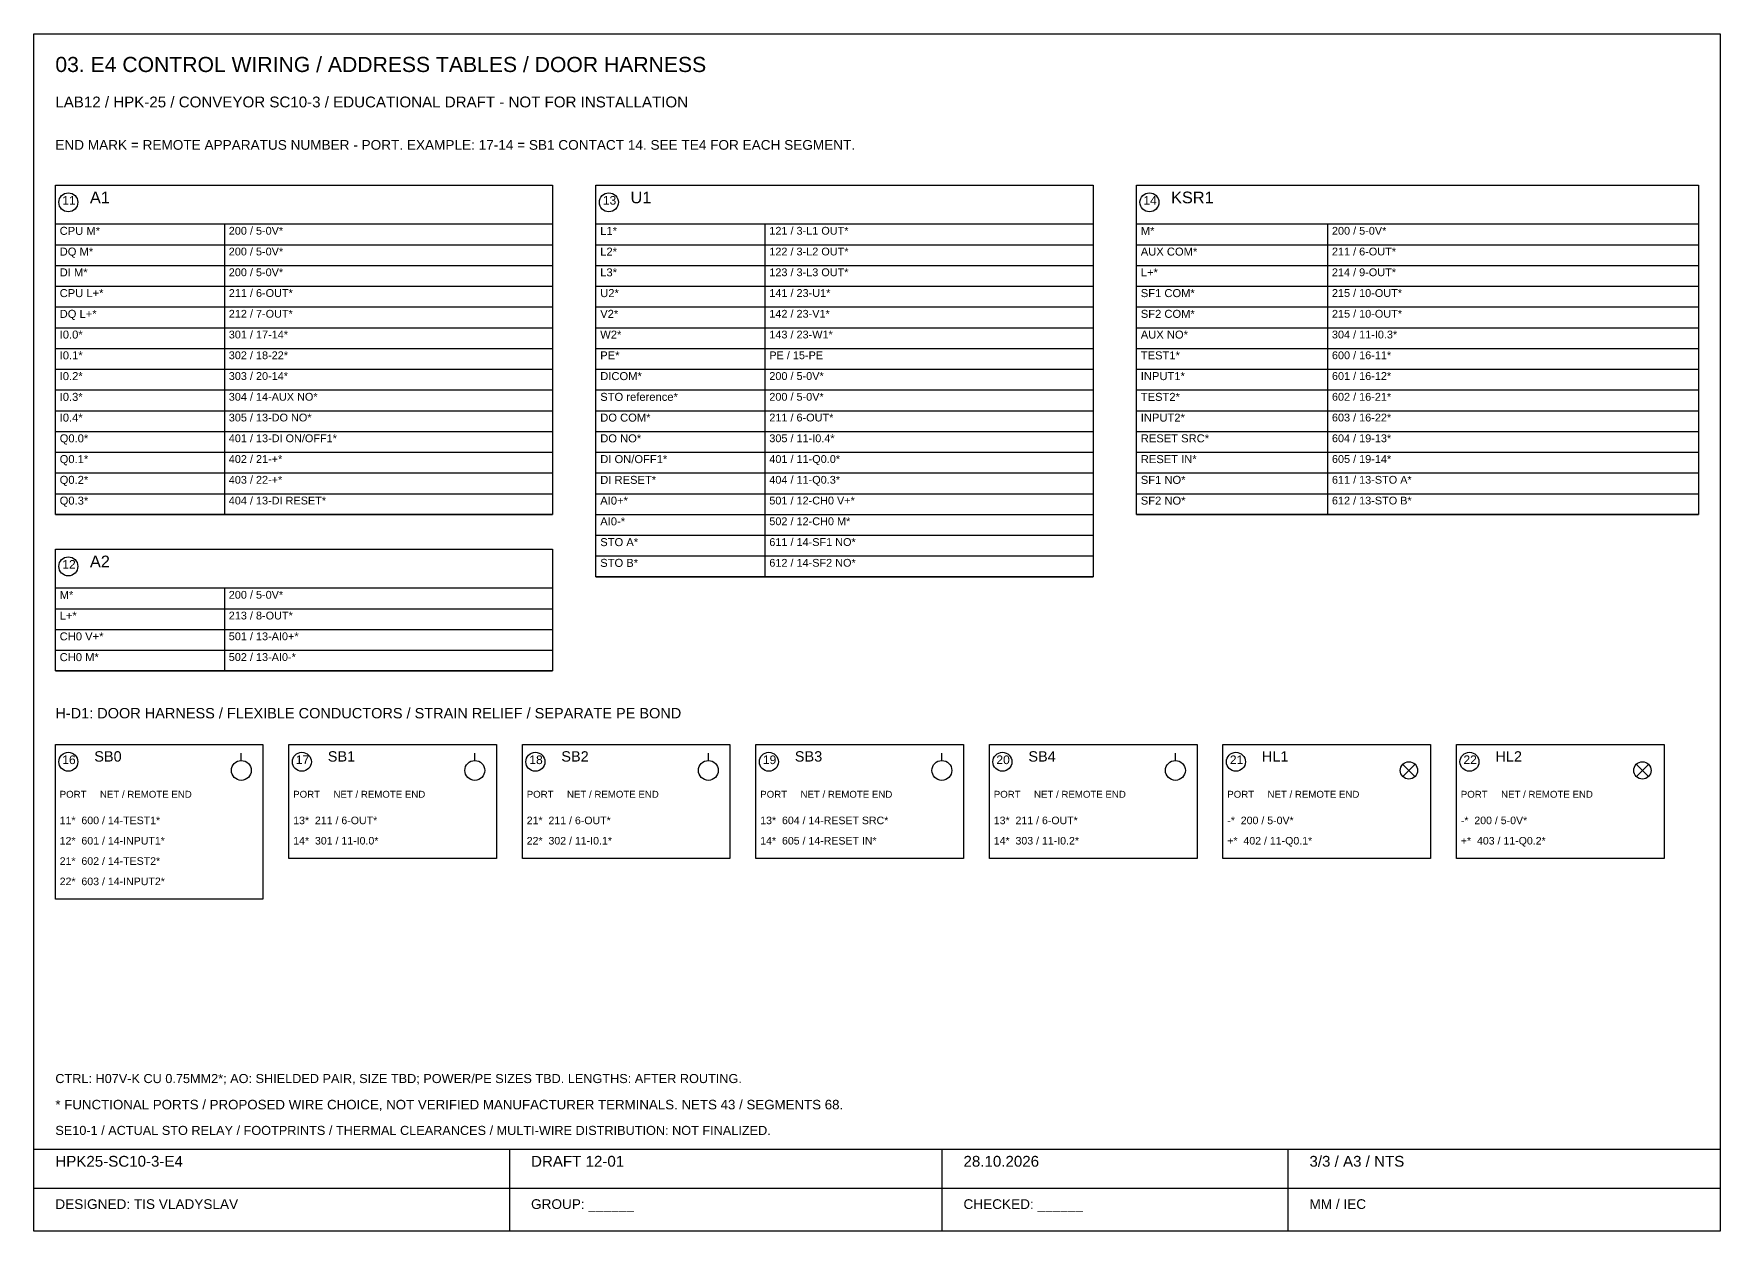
# Model space of a CAD drawing. Header units: millimetres. Extents: x 100 to 6450, y 50 to 1435.
# Drawn here: x 4500 to 6450, y 50 to 1435 of the extents above; entities that cross this region are included whole.
import ezdxf

# ---------------------------------------------------------------- set-up
doc = ezdxf.new("R2010")
doc.units = ezdxf.units.MM
for name, color, linetype in [('DEVICE', 7, 'Continuous'), ('FRAME', 8, 'Continuous'), ('TEXT', 7, 'Continuous')]:
    doc.layers.add(name, color=color, linetype=linetype)
doc.styles.add('TEXT_STD', font='Arial.ttf')

msp = doc.modelspace()

# ---------------------------------------------------------------- linework, layer by layer
at = {"layer": 'DEVICE'}
for p, q in [((4525, 1260), (5100, 1260)), ((4525, 879), (4525, 1260)), ((5100, 1260), (5100, 879)), ((5150, 1260), (5725, 1260)), ((5150, 807), (5150, 1260)), ((5725, 1260), (5725, 807)), ((5775, 1260), (6425, 1260)), ((5775, 879), (5775, 1260)), ((6425, 1260), (6425, 879)), ((4525, 1215), (5100, 1215)), ((4720.5, 1215), (4720.5, 879)), ((5150, 1215), (5725, 1215)), ((5345.5, 1215), (5345.5, 807)), ((5775, 1215), (6425, 1215)), ((5996, 1215), (5996, 879)), ((4525, 1191), (5100, 1191)), ((5150, 1191), (5725, 1191)), ((5775, 1191), (6425, 1191)), ((4525, 1167), (5100, 1167)), ((5150, 1167), (5725, 1167)), ((5775, 1167), (6425, 1167)), ((4525, 1143), (5100, 1143)), ((5150, 1143), (5725, 1143)), ((5775, 1143), (6425, 1143)), ((4525, 1119), (5100, 1119)), ((5150, 1119), (5725, 1119)), ((5775, 1119), (6425, 1119)), ((4525, 1095), (5100, 1095)), ((5150, 1095), (5725, 1095)), ((5775, 1095), (6425, 1095)), ((4525, 1071), (5100, 1071)), ((5150, 1071), (5725, 1071)), ((5775, 1071), (6425, 1071)), ((4525, 1047), (5100, 1047)), ((5150, 1047), (5725, 1047)), ((5775, 1047), (6425, 1047)), ((4525, 1023), (5100, 1023)), ((5150, 1023), (5725, 1023)), ((5775, 1023), (6425, 1023)), ((4525, 999), (5100, 999)), ((5150, 999), (5725, 999)), ((5775, 999), (6425, 999)), ((4525, 975), (5100, 975)), ((5150, 975), (5725, 975)), ((5775, 975), (6425, 975)), ((4525, 951), (5100, 951)), ((5150, 951), (5725, 951)), ((5775, 951), (6425, 951)), ((4525, 927), (5100, 927)), ((5150, 927), (5725, 927)), ((5775, 927), (6425, 927)), ((4525, 903), (5100, 903)), ((5150, 903), (5725, 903)), ((5775, 903), (6425, 903)), ((5100, 879), (4525, 879)), ((4525, 879), (5100, 879)), ((5150, 879), (5725, 879)), ((6425, 879), (5775, 879)), ((5775, 879), (6425, 879)), ((4525, 839), (5100, 839)), ((4525, 698), (4525, 839)), ((5100, 839), (5100, 698)), ((5150, 855), (5725, 855)), ((5150, 831), (5725, 831)), ((5725, 807), (5150, 807)), ((5150, 807), (5725, 807)), ((4525, 794), (5100, 794)), ((4720.5, 794), (4720.5, 698)), ((4525, 770), (5100, 770)), ((4525, 746), (5100, 746)), ((4525, 722), (5100, 722)), ((5100, 698), (4525, 698)), ((4525, 698), (5100, 698)), ((4525, 613), (4765, 613)), ((4525, 434), (4525, 613)), ((4765, 613), (4765, 434)), ((4795, 613), (5035, 613)), ((4795, 481), (4795, 613)), ((5035, 613), (5035, 481)), ((5065, 613), (5305, 613)), ((5065, 481), (5065, 613)), ((5305, 613), (5305, 481)), ((5335, 613), (5575, 613)), ((5335, 481), (5335, 613)), ((5575, 613), (5575, 481)), ((5605, 613), (5845, 613)), ((5605, 481), (5605, 613)), ((5845, 613), (5845, 481)), ((5875, 613), (6115, 613)), ((5875, 481), (5875, 613)), ((6115, 613), (6115, 481)), ((6145, 613), (6385, 613)), ((6145, 481), (6145, 613)), ((6385, 613), (6385, 481)), ((4740, 594.5), (4740, 603)), ((5010, 594.5), (5010, 603)), ((5280, 594.5), (5280, 603)), ((5550, 594.5), (5550, 603)), ((5820, 594.5), (5820, 603)), ((6083, 590), (6097, 576)), ((6083, 576), (6097, 590)), ((6353, 590), (6367, 576)), ((6353, 576), (6367, 590)), ((5035, 481), (4795, 481)), ((5305, 481), (5065, 481)), ((5575, 481), (5335, 481)), ((5845, 481), (5605, 481)), ((6115, 481), (5875, 481)), ((6385, 481), (6145, 481)), ((4765, 434), (4525, 434))]:
    msp.add_line(p, q, dxfattribs=at)
for centre, radius in [((4540, 1240), 11), ((5165, 1240), 11), ((5790, 1240), 11), ((4540, 819), 11), ((4540, 593), 11), ((4740, 583), 11.5), ((4810, 593), 11), ((5010, 583), 11.5), ((5080, 593), 11), ((5280, 583), 11.5), ((5350, 593), 11), ((5550, 583), 11.5), ((5620, 593), 11), ((5820, 583), 11.5), ((5890, 593), 11), ((6090, 583), 10), ((6160, 593), 11), ((6360, 583), 10)]:
    msp.add_circle(centre, radius, dxfattribs=at)
at = {"layer": 'FRAME'}
for p, q in [((4500, 1435), (6450, 1435)), ((4500, 50), (4500, 1435)), ((6450, 1435), (6450, 50)), ((4500, 145), (6450, 145)), ((5050, 145), (5050, 50)), ((5550, 145), (5550, 50)), ((5950, 145), (5950, 50)), ((4500, 100), (6450, 100)), ((6450, 50), (4500, 50))]:
    msp.add_line(p, q, dxfattribs=at)

# ---------------------------------------------------------------- texts
at = {"layer": 'TEXT', "style": 'TEXT_STD'}
for s, height, p in [('03. E4 CONTROL WIRING / ADDRESS TABLES / DOOR HARNESS', 17.5, (4525, 1390.7)), ('LAB12 / HPK-25 / CONVEYOR SC10-3 / EDUCATIONAL DRAFT - NOT FOR INSTALLATION', 12.5, (4525, 1349.8)), ('END MARK = REMOTE APPARATUS NUMBER - PORT. EXAMPLE: 17-14 = SB1 CONTACT 14. SEE TE4 FOR EACH SEGMENT.', 11.25, (4525, 1300.8)), ('A1', 13.5, (4565, 1238.9)), ('U1', 13.5, (5190, 1238.9)), ('KSR1', 13.5, (5815, 1238.9)), ('11', 10, (4533, 1237.3)), ('13', 10, (5158, 1237.3)), ('14', 10, (5783, 1237.3)), ('CPU M*', 9.25, (4530, 1202.4)), ('200 / 5-0V*', 9, (4725.5, 1202.6)), ('L1*', 9.25, (5155, 1202.4)), ('121 / 3-L1 OUT*', 9, (5350.5, 1202.6)), ('M*', 9.25, (5780, 1202.4)), ('200 / 5-0V*', 9, (6001, 1202.6)), ('DQ M*', 9.25, (4530, 1178.4)), ('200 / 5-0V*', 9, (4725.5, 1178.6)), ('L2*', 9.25, (5155, 1178.4)), ('122 / 3-L2 OUT*', 9, (5350.5, 1178.6)), ('AUX COM*', 9.25, (5780, 1178.4)), ('211 / 6-OUT*', 9, (6001, 1178.6)), ('DI M*', 9.25, (4530, 1154.4)), ('200 / 5-0V*', 9, (4725.5, 1154.6)), ('L3*', 9.25, (5155, 1154.4)), ('123 / 3-L3 OUT*', 9, (5350.5, 1154.6)), ('L+*', 9.25, (5780, 1154.4)), ('214 / 9-OUT*', 9, (6001, 1154.6)), ('CPU L+*', 9.25, (4530, 1130.4)), ('211 / 6-OUT*', 9, (4725.5, 1130.6)), ('U2*', 9.25, (5155, 1130.4)), ('141 / 23-U1*', 9, (5350.5, 1130.6)), ('SF1 COM*', 9.25, (5780, 1130.4)), ('215 / 10-OUT*', 9, (6001, 1130.6)), ('DQ L+*', 9.25, (4530, 1106.4)), ('212 / 7-OUT*', 9, (4725.5, 1106.6)), ('V2*', 9.25, (5155, 1106.4)), ('142 / 23-V1*', 9, (5350.5, 1106.6)), ('SF2 COM*', 9.25, (5780, 1106.4)), ('215 / 10-OUT*', 9, (6001, 1106.6)), ('301 / 17-14*', 9, (4725.5, 1082.6)), ('143 / 23-W1*', 9, (5350.5, 1082.6)), ('304 / 11-I0.3*', 9, (6001, 1082.6)), ('I0.0*', 9.25, (4530, 1082.4)), ('W2*', 9.25, (5155, 1082.4)), ('AUX NO*', 9.25, (5780, 1082.4)), ('I0.1*', 9.25, (4530, 1058.4)), ('302 / 18-22*', 9, (4725.5, 1058.6)), ('PE*', 9.25, (5155, 1058.4)), ('PE / 15-PE', 9, (5350.5, 1058.6)), ('TEST1*', 9.25, (5780, 1058.4)), ('600 / 16-11*', 9, (6001, 1058.6)), ('I0.2*', 9.25, (4530, 1034.4)), ('303 / 20-14*', 9, (4725.5, 1034.6)), ('DICOM*', 9.25, (5155, 1034.4)), ('200 / 5-0V*', 9, (5350.5, 1034.6)), ('INPUT1*', 9.25, (5780, 1034.4)), ('601 / 16-12*', 9, (6001, 1034.6)), ('I0.3*', 9.25, (4530, 1010.4)), ('304 / 14-AUX NO*', 9, (4725.5, 1010.6)), ('STO reference*', 9.25, (5155, 1010.4)), ('200 / 5-0V*', 9, (5350.5, 1010.6)), ('TEST2*', 9.25, (5780, 1010.4)), ('602 / 16-21*', 9, (6001, 1010.6)), ('I0.4*', 9.25, (4530, 986.4)), ('305 / 13-DO NO*', 9, (4725.5, 986.6)), ('DO COM*', 9.25, (5155, 986.4)), ('211 / 6-OUT*', 9, (5350.5, 986.6)), ('INPUT2*', 9.25, (5780, 986.4)), ('603 / 16-22*', 9, (6001, 986.6)), ('Q0.0*', 9.25, (4530, 962.4)), ('401 / 13-DI ON/OFF1*', 9, (4725.5, 962.6)), ('DO NO*', 9.25, (5155, 962.4)), ('305 / 11-I0.4*', 9, (5350.5, 962.6)), ('RESET SRC*', 9.25, (5780, 962.4)), ('604 / 19-13*', 9, (6001, 962.6)), ('Q0.1*', 9.25, (4530, 938.4)), ('402 / 21-+*', 9, (4725.5, 938.6)), ('DI ON/OFF1*', 9.25, (5155, 938.4)), ('401 / 11-Q0.0*', 9, (5350.5, 938.6)), ('RESET IN*', 9.25, (5780, 938.4)), ('605 / 19-14*', 9, (6001, 938.6)), ('Q0.2*', 9.25, (4530, 914.4)), ('403 / 22-+*', 9, (4725.5, 914.6)), ('DI RESET*', 9.25, (5155, 914.4)), ('404 / 11-Q0.3*', 9, (5350.5, 914.6)), ('SF1 NO*', 9.25, (5780, 914.4)), ('611 / 13-STO A*', 9, (6001, 914.6)), ('Q0.3*', 9.25, (4530, 890.4)), ('404 / 13-DI RESET*', 9, (4725.5, 890.6)), ('AI0+*', 9.25, (5155, 890.4)), ('501 / 12-CH0 V+*', 9, (5350.5, 890.6)), ('SF2 NO*', 9.25, (5780, 890.4)), ('612 / 13-STO B*', 9, (6001, 890.6)), ('AI0-*', 9.25, (5155, 866.4)), ('502 / 12-CH0 M*', 9, (5350.5, 866.6)), ('STO A*', 9.25, (5155, 842.4)), ('611 / 14-SF1 NO*', 9, (5350.5, 842.6)), ('12', 10, (4533, 816.3)), ('A2', 13.5, (4565, 817.9)), ('STO B*', 9.25, (5155, 818.4)), ('612 / 14-SF2 NO*', 9, (5350.5, 818.6)), ('M*', 9.25, (4530, 781.4)), ('200 / 5-0V*', 9, (4725.5, 781.6)), ('L+*', 9.25, (4530, 757.4)), ('213 / 8-OUT*', 9, (4725.5, 757.6)), ('CH0 V+*', 9.25, (4530, 733.4)), ('501 / 13-AI0+*', 9, (4725.5, 733.6)), ('CH0 M*', 9.25, (4530, 709.4)), ('502 / 13-AI0-*', 9, (4725.5, 709.6)), ('H-D1: DOOR HARNESS / FLEXIBLE CONDUCTORS / STRAIN RELIEF / SEPARATE PE BOND', 12, (4525, 643.2)), ('SB0', 12, (4570, 593.2)), ('SB1', 12, (4840, 593.2)), ('SB2', 12, (5110, 593.2)), ('SB3', 12, (5380, 593.2)), ('SB4', 12, (5650, 593.2)), ('HL1', 12, (5920, 593.2)), ('HL2', 12, (6190, 593.2)), ('16', 10, (4533, 590.3)), ('17', 10, (4803, 590.3)), ('18', 10, (5073, 590.3)), ('19', 10, (5343, 590.3)), ('20', 10, (5613, 590.3)), ('21', 10, (5883, 590.3)), ('22', 10, (6153, 590.3)), ('PORT     NET / REMOTE END', 8, (4530, 551.4)), ('PORT     NET / REMOTE END', 8, (4800, 551.4)), ('PORT     NET / REMOTE END', 8, (5070, 551.4)), ('PORT     NET / REMOTE END', 8, (5340, 551.4)), ('PORT     NET / REMOTE END', 8, (5610, 551.4)), ('PORT     NET / REMOTE END', 8, (5880, 551.4)), ('PORT     NET / REMOTE END', 8, (6150, 551.4)), ('11*  600 / 14-TEST1*', 8.75, (4530, 520.8)), ('13*  211 / 6-OUT*', 8.75, (4800, 520.8)), ('21*  211 / 6-OUT*', 8.75, (5070, 520.8)), ('13*  604 / 14-RESET SRC*', 8.75, (5340, 520.8)), ('13*  211 / 6-OUT*', 8.75, (5610, 520.8)), ('-*  200 / 5-0V*', 8.75, (5880, 520.8)), ('-*  200 / 5-0V*', 8.75, (6150, 520.8)), ('12*  601 / 14-INPUT1*', 8.75, (4530, 497.3)), ('14*  301 / 11-I0.0*', 8.75, (4800, 497.3)), ('22*  302 / 11-I0.1*', 8.75, (5070, 497.3)), ('14*  605 / 14-RESET IN*', 8.75, (5340, 497.3)), ('14*  303 / 11-I0.2*', 8.75, (5610, 497.3)), ('+*  402 / 11-Q0.1*', 8.75, (5880, 497.3)), ('+*  403 / 11-Q0.2*', 8.75, (6150, 497.3)), ('21*  602 / 14-TEST2*', 8.75, (4530, 473.8)), ('22*  603 / 14-INPUT2*', 8.75, (4530, 450.3)), ('CTRL: H07V-K CU 0.75MM2*; AO: SHIELDED PAIR, SIZE TBD; POWER/PE SIZES TBD. LENGTHS: AFTER ROUTING.', 10.5, (4525, 221.4)), ('* FUNCTIONAL PORTS / PROPOSED WIRE CHOICE, NOT VERIFIED MANUFACTURER TERMINALS. NETS 43 / SEGMENTS 68.', 11, (4525, 191)), ('SE10-1 / ACTUAL STO RELAY / FOOTPRINTS / THERMAL CLEARANCES / MULTI-WIRE DISTRIBUTION: NOT FINALIZED.', 10.5, (4525, 161.4)), ('HPK25-SC10-3-E4', 12.5, (4525, 124.7)), ('DRAFT 12-01', 12.5, (5075, 124.7)), ('28.10.2026', 12.5, (5575, 124.7)), ('3/3 / A3 / NTS', 12.5, (5975, 124.7)), ('DESIGNED: TIS VLADYSLAV', 11.25, (4525, 75.8)), ('GROUP: ______', 11.25, (5075, 75.8)), ('CHECKED: ______', 11.25, (5575, 75.8)), ('MM / IEC', 11.25, (5975, 75.8))]:
    msp.add_text(s, height=height, dxfattribs=at).set_placement(p)

doc.saveas('drawing.dxf')
